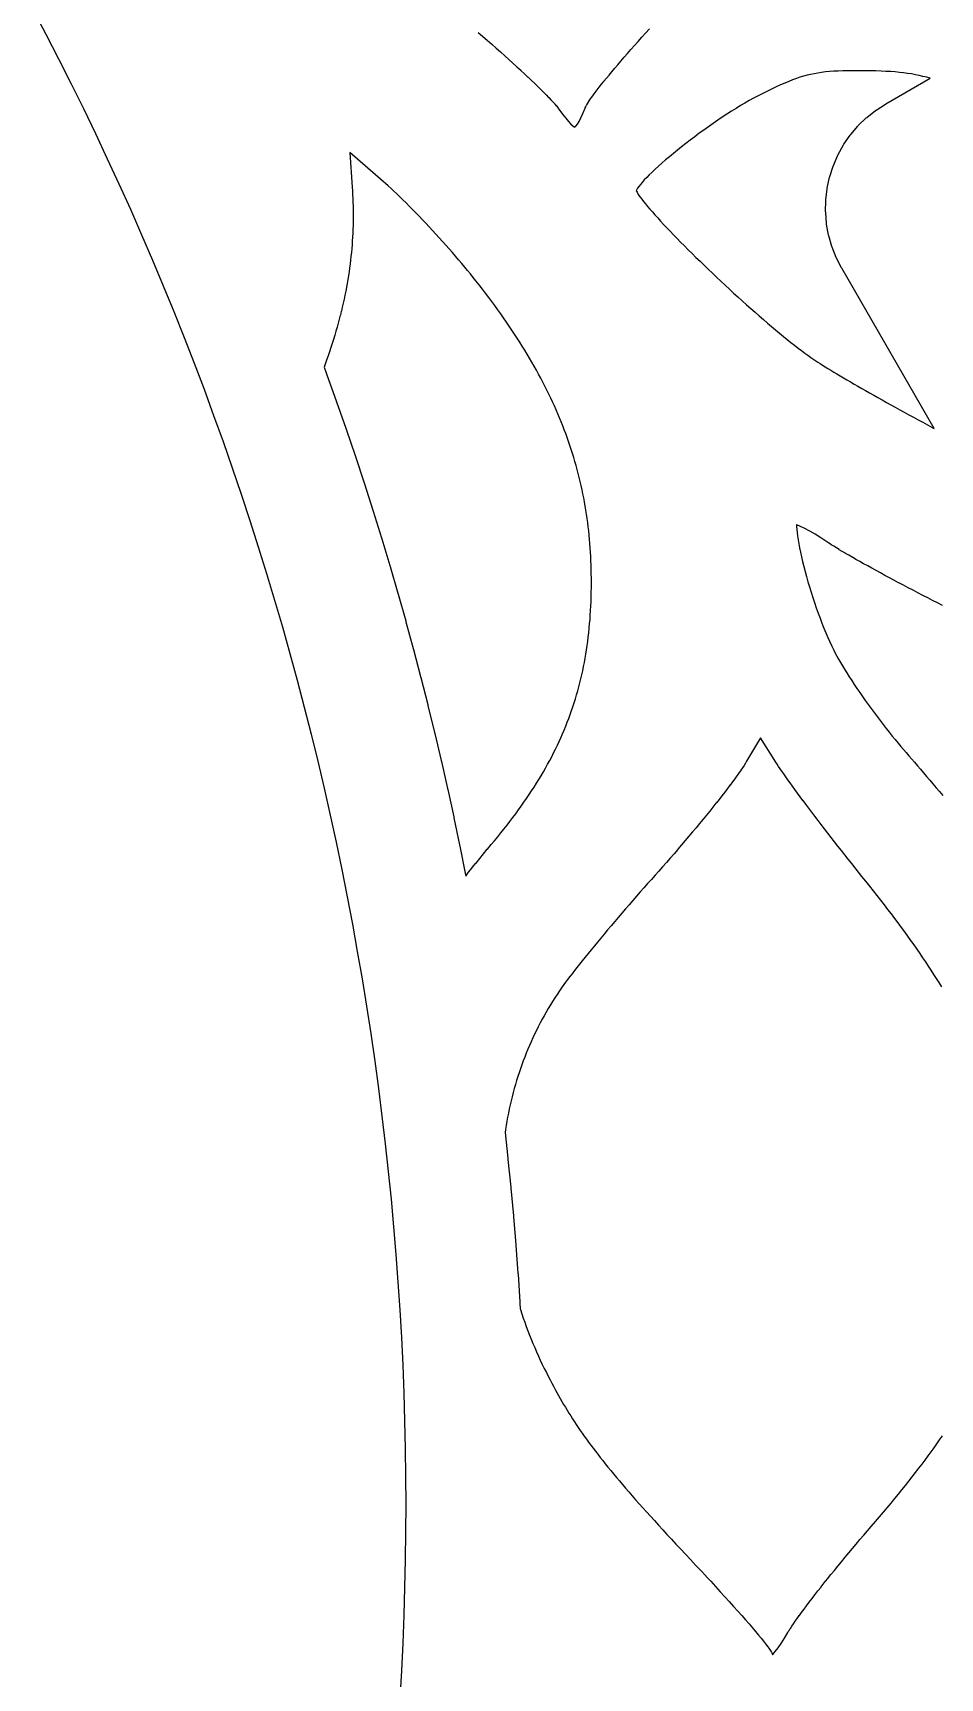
# Model space of a CAD drawing. Header units: millimetres. Extents: x 10 to 410, y 18 to 283.
# Drawn here: x 341.73 to 354.55, y 218.54 to 241.8 of the extents above; entities that cross this region are included whole.
import ezdxf

# ---------------------------------------------------------------- set-up
doc = ezdxf.new("R2010")
doc.units = ezdxf.units.MM
doc.layers.add('CUT', color=1, linetype='Continuous')

msp = doc.modelspace()

# ---------------------------------------------------------------- linework, layer by layer
at = {"layer": 'CUT'}
for points in [[(341.7326, 242.1262), (341.9155, 241.7787), (342.0953, 241.4296), (342.272, 241.0789), (342.4457, 240.7267), (342.6163, 240.373), (342.7839, 240.0178), (342.9483, 239.6612), (343.1095, 239.3031), (343.2677, 238.9437), (343.4227, 238.5829), (343.5746, 238.2208), (343.7233, 237.8573), (343.8688, 237.4926), (344.0111, 237.1266), (344.1502, 236.7593), (344.2862, 236.3909), (344.4189, 236.0213), (344.5483, 235.6506), (344.6746, 235.2787), (344.7975, 234.9058), (344.9173, 234.5318), (345.0337, 234.1567), (345.1469, 233.7807), (345.2568, 233.4037), (345.3634, 233.0257), (345.4667, 232.6469), (345.5666, 232.2671), (345.6633, 231.8865), (345.7566, 231.505), (345.8467, 231.1228), (345.9333, 230.7398), (346.0166, 230.356), (346.0966, 229.9716), (346.1732, 229.5864), (346.2465, 229.2006), (346.3163, 228.8142), (346.3829, 228.4271), (346.446, 228.0396), (346.5057, 227.6514), (346.5621, 227.2628), (346.615, 226.8737), (346.6646, 226.4841), (346.7107, 226.0941), (346.7535, 225.7038), (346.7928, 225.3131), (346.8288, 224.922), (346.8613, 224.5307), (346.8904, 224.139), (346.9161, 223.7472), (346.9383, 223.3551), (346.9572, 222.9629), (346.9726, 222.5705), (346.9846, 222.178), (346.9931, 221.7854), (346.9983, 221.3927), (347, 221), (346.9983, 220.6073), (346.9931, 220.2146), (346.9846, 219.822), (346.9726, 219.4295), (346.9572, 219.0371), (346.9383, 218.6449), (346.9161, 218.2528)], [(348.0227, 241.8041), (348.0873, 241.7483), (348.0875, 241.748), (348.1514, 241.6924), (348.1518, 241.6922), (348.2148, 241.6368), (348.277, 241.5821), (348.2774, 241.5818), (348.3384, 241.5276), (348.3387, 241.5273), (348.3986, 241.4737), (348.3988, 241.4735), (348.4573, 241.4208), (348.4577, 241.4205), (348.5148, 241.3686), (348.515, 241.3684), (348.5706, 241.3176), (348.5709, 241.3173), (348.6248, 241.2676), (348.625, 241.2674), (348.6772, 241.219), (348.6777, 241.2186), (348.7279, 241.1714), (348.7281, 241.1711), (348.7763, 241.1255), (348.7768, 241.1251), (348.8228, 241.081), (348.8232, 241.0806), (348.867, 241.0382), (348.8674, 241.0378), (348.9088, 240.9972), (348.9093, 240.9967), (348.9482, 240.958), (348.9488, 240.9574), (348.9851, 240.9207), (348.9857, 240.9201), (349.0192, 240.8856), (349.0201, 240.8847), (349.0508, 240.8523), (349.0516, 240.8515), (349.0793, 240.8216), (349.0806, 240.8201), (349.1052, 240.7925), (349.1065, 240.791), (349.1278, 240.7661), (349.1295, 240.7641), (349.1475, 240.7419), (349.1498, 240.7388), (349.1644, 240.7193), (349.1654, 240.718), (349.2158, 240.6483), (349.2607, 240.5898), (349.3003, 240.5421), (349.3346, 240.5058), (349.3625, 240.4811), (349.3822, 240.4679), (349.3894, 240.465), (349.392, 240.4666), (349.4054, 240.4795), (349.425, 240.5055), (349.4486, 240.5444), (349.4748, 240.5953), (349.5034, 240.6579), (349.535, 240.7327), (349.5363, 240.7356), (349.5439, 240.7521), (349.5464, 240.7572), (349.5566, 240.7764), (349.5587, 240.7801), (349.5715, 240.8019), (349.5732, 240.8047), (349.5885, 240.8289), (349.5898, 240.831), (349.6075, 240.8575), (349.6085, 240.859), (349.6286, 240.888), (349.6297, 240.8894), (349.6521, 240.9205), (349.6528, 240.9216), (349.6775, 240.955), (349.6782, 240.9559), (349.7051, 240.9914), (349.7057, 240.9922), (349.7347, 241.0297), (349.7352, 241.0304), (349.7663, 241.0699), (349.7669, 241.0706), (349.8001, 241.112), (349.8004, 241.1124), (349.8354, 241.1556), (349.8359, 241.1562), (349.8729, 241.2011), (349.8732, 241.2014), (349.912, 241.2481), (349.9123, 241.2485), (349.9528, 241.2967), (349.9532, 241.2971), (349.9955, 241.3469), (349.9957, 241.3472), (350.0396, 241.3985), (350.0398, 241.3988), (350.0852, 241.4515), (350.0856, 241.4519), (350.1326, 241.5059), (350.1329, 241.5062), (350.1814, 241.5614), (350.1815, 241.5615), (350.2313, 241.618), (350.2316, 241.6184), (350.2828, 241.6759), (350.283, 241.6761), (350.3354, 241.7347), (350.3356, 241.7349), (350.3893, 241.7945), (350.3895, 241.7948), (350.4443, 241.8552)], [(354.5843, 233.7049), (354.5148, 233.7399), (354.5145, 233.74), (354.445, 233.7753), (354.4449, 233.7754), (354.3754, 233.8108), (354.3751, 233.811), (354.3059, 233.8466), (354.3057, 233.8466), (354.2367, 233.8822), (354.2365, 233.8824), (354.168, 233.918), (354.1678, 233.9181), (354.0998, 233.9536), (354.0996, 233.9537), (354.0322, 233.9891), (354.032, 233.9892), (353.9654, 234.0244), (353.9651, 234.0245), (353.8993, 234.0595), (353.899, 234.0597), (353.8343, 234.0944), (353.8342, 234.0944), (353.7704, 234.1287), (353.7701, 234.1289), (353.7076, 234.1628), (353.7074, 234.1629), (353.6462, 234.1963), (353.646, 234.1964), (353.5862, 234.2292), (353.586, 234.2294), (353.5277, 234.2616), (353.5273, 234.2617), (353.4706, 234.2933), (353.4703, 234.2936), (353.4154, 234.3245), (353.4152, 234.3245), (353.3621, 234.3545), (353.3617, 234.3548), (353.3106, 234.384), (353.3102, 234.3842), (353.2612, 234.4125), (353.2607, 234.4128), (353.2139, 234.4402), (353.2135, 234.4404), (353.169, 234.4667), (353.1685, 234.467), (353.1264, 234.4922), (353.1258, 234.4926), (353.0862, 234.5167), (353.0856, 234.5171), (353.0486, 234.54), (353.0478, 234.5405), (353.0136, 234.5621), (353.0129, 234.5625), (352.9815, 234.5827), (352.9802, 234.5835), (352.9521, 234.6023), (352.8661, 234.6587), (352.7847, 234.709), (352.7082, 234.753), (352.6382, 234.7901), (352.5762, 234.8198), (352.5244, 234.8413), (352.5226, 234.8419), (352.5229, 234.8181), (352.5251, 234.7787), (352.5293, 234.7343), (352.5353, 234.6857), (352.5432, 234.6331), (352.5527, 234.5769), (352.564, 234.5176), (352.5768, 234.4554), (352.5912, 234.3907), (352.607, 234.3237), (352.6241, 234.2548), (352.6426, 234.1844), (352.6622, 234.1125), (352.683, 234.0396), (352.7049, 233.966), (352.7277, 233.8918), (352.7514, 233.8174), (352.776, 233.7432), (352.8012, 233.6694), (352.8271, 233.5963), (352.8538, 233.524), (352.8808, 233.453), (352.9082, 233.3836), (352.9359, 233.316), (352.9639, 233.2505), (352.992, 233.1874), (353.0202, 233.1271), (353.0483, 233.0698), (353.0685, 233.0308), (353.0911, 232.989), (353.1157, 232.945), (353.1424, 232.899), (353.1711, 232.8508), (353.2014, 232.801), (353.2335, 232.7496), (353.2671, 232.6968), (353.302, 232.643), (353.3384, 232.588), (353.3758, 232.5321), (353.4142, 232.4756), (353.4537, 232.4186), (353.4939, 232.3613), (353.535, 232.3038), (353.5765, 232.2462), (353.6184, 232.189), (353.6609, 232.1319), (353.7033, 232.0755), (353.7461, 232.0197), (353.7887, 231.9647), (353.8313, 231.9108), (353.8736, 231.8581), (353.9154, 231.8067), (353.9568, 231.7568), (353.9977, 231.7086), (354.0328, 231.6677), (354.0695, 231.6249), (354.0696, 231.6247), (354.1076, 231.5803), (354.1469, 231.5345), (354.1874, 231.4873), (354.229, 231.4388), (354.2291, 231.4387), (354.2715, 231.3891), (354.315, 231.3385), (354.3593, 231.2869), (354.4042, 231.2345), (354.4498, 231.1814), (354.4959, 231.1277), (354.5424, 231.0735), (354.5892, 231.019)], [(354.5733, 228.3145), (354.5376, 228.3719), (354.5012, 228.4298), (354.4641, 228.4879), (354.4262, 228.5463), (354.3875, 228.6052), (354.348, 228.6644), (354.3078, 228.7241), (354.2669, 228.784), (354.2251, 228.8444), (354.1826, 228.9051), (354.1392, 228.9664), (354.0951, 229.0281), (354.0502, 229.0902), (354.0045, 229.1527), (353.958, 229.2157), (353.9106, 229.2791), (353.8624, 229.3432), (353.8135, 229.4076), (353.7637, 229.4726), (353.713, 229.5381), (353.6616, 229.604), (353.6092, 229.6707), (353.5561, 229.7377), (353.5021, 229.8054), (353.4471, 229.8737), (353.3989, 229.9336), (353.3988, 229.9338), (353.3503, 229.9943), (353.3501, 229.9944), (353.3015, 230.0553), (353.3013, 230.0556), (353.2527, 230.1169), (353.2041, 230.1783), (353.2039, 230.1786), (353.1555, 230.2402), (353.1072, 230.3017), (353.107, 230.302), (353.0591, 230.3634), (353.059, 230.3635), (353.0114, 230.4247), (353.0112, 230.4249), (352.9641, 230.4858), (352.9175, 230.5462), (352.9173, 230.5465), (352.8715, 230.6063), (352.8263, 230.6653), (352.8261, 230.6656), (352.7818, 230.7239), (352.7817, 230.724), (352.7382, 230.7814), (352.738, 230.7816), (352.6956, 230.8379), (352.6956, 230.838), (352.6542, 230.8931), (352.654, 230.8933), (352.6137, 230.9472), (352.6135, 230.9475), (352.5745, 231.0001), (352.5743, 231.0004), (352.5367, 231.0514), (352.5366, 231.0516), (352.5003, 231.1011), (352.5001, 231.1013), (352.4653, 231.149), (352.4651, 231.1493), (352.4319, 231.1952), (352.4316, 231.1956), (352.4001, 231.2396), (352.3999, 231.2398), (352.3701, 231.2817), (352.3697, 231.2823), (352.3418, 231.3221), (352.3415, 231.3225), (352.3155, 231.36), (352.3152, 231.3604), (352.2912, 231.3954), (352.2907, 231.3962), (352.2688, 231.4288), (352.2683, 231.4295), (352.2485, 231.4595), (352.2478, 231.4607), (352.2304, 231.4879), (352.2301, 231.4884), (352.0115, 231.8345), (351.8175, 231.5021), (351.8167, 231.5009), (351.8006, 231.4742), (351.7995, 231.4723), (351.7809, 231.4429), (351.7799, 231.4414), (351.7588, 231.4094), (351.7581, 231.4084), (351.7347, 231.3738), (351.7339, 231.3726), (351.7081, 231.3356), (351.7075, 231.3347), (351.6795, 231.2955), (351.6791, 231.295), (351.6491, 231.2535), (351.6486, 231.2527), (351.6165, 231.2092), (351.6161, 231.2087), (351.5821, 231.1632), (351.5817, 231.1626), (351.5458, 231.1153), (351.5454, 231.1149), (351.5078, 231.0659), (351.5075, 231.0655), (351.4682, 231.0148), (351.4679, 231.0144), (351.4271, 230.9623), (351.4269, 230.962), (351.3846, 230.9084), (351.3842, 230.908), (351.3404, 230.8532), (351.3403, 230.853), (351.2953, 230.797), (351.295, 230.7967), (351.2488, 230.7396), (351.2486, 230.7393), (351.2013, 230.6813), (351.2011, 230.681), (351.1528, 230.6222), (351.1525, 230.6219), (351.1032, 230.5624), (351.1031, 230.5622), (351.053, 230.502), (351.0527, 230.5017), (351.0018, 230.4411), (351.0015, 230.4408), (350.9499, 230.3798), (350.9498, 230.3796), (350.8977, 230.3183), (350.8975, 230.3181), (350.8449, 230.2566), (350.8447, 230.2563), (350.7917, 230.1948), (350.7914, 230.1945), (350.7381, 230.1331), (350.7379, 230.1329), (350.6844, 230.0717), (350.6842, 230.0714), (350.6306, 230.0105), (350.6303, 230.0103), (350.5766, 229.9497), (350.5764, 229.9494), (350.5228, 229.8894), (350.4708, 229.8313), (350.4187, 229.7727), (350.3665, 229.7136), (350.3141, 229.654), (350.2617, 229.5942), (350.2095, 229.5342), (350.1573, 229.4741), (350.1055, 229.414), (350.054, 229.354), (350.003, 229.2943), (349.9525, 229.2349), (349.9025, 229.1759), (349.8534, 229.1175), (349.8049, 229.0597), (349.7574, 229.0028), (349.7109, 228.9466), (349.6653, 228.8914), (349.6209, 228.8374), (349.5778, 228.7844), (349.536, 228.7328), (349.4956, 228.6827), (349.4568, 228.634), (349.4194, 228.5869), (349.3838, 228.5417), (349.35, 228.4982), (349.318, 228.4567), (349.2879, 228.4173), (349.26, 228.3801), (349.2342, 228.3451), (349.2107, 228.3127), (349.1895, 228.2829), (349.1708, 228.2557), (349.1381, 228.2069), (349.106, 228.1576), (349.0746, 228.1078), (349.0437, 228.0577), (349.0137, 228.0073), (348.9842, 227.9564), (348.9554, 227.9053), (348.9273, 227.8537), (348.8999, 227.802), (348.873, 227.7497), (348.8469, 227.6972), (348.8215, 227.6444), (348.7967, 227.5912), (348.7725, 227.5377), (348.749, 227.4839), (348.7262, 227.4299), (348.7041, 227.3756), (348.6826, 227.3209), (348.6617, 227.266), (348.6417, 227.2108), (348.6221, 227.1553), (348.6033, 227.0996), (348.5851, 227.0436), (348.5677, 226.9875), (348.5508, 226.9309), (348.5346, 226.8743), (348.5192, 226.8173), (348.5044, 226.7602), (348.4902, 226.7027), (348.4767, 226.6452), (348.464, 226.5874), (348.4518, 226.5294), (348.4403, 226.4712), (348.4295, 226.4128), (348.4194, 226.3542), (348.4099, 226.2954), (348.4035, 226.2527), (348.4434, 225.8889), (348.4435, 225.888), (348.4449, 225.8741), (348.4843, 225.4834), (348.4844, 225.4827), (348.4857, 225.4688), (348.4857, 225.4686), (348.5216, 225.0776), (348.5229, 225.0638), (348.523, 225.0628), (348.5555, 224.6715), (348.5555, 224.671), (348.5566, 224.657), (348.5566, 224.6566), (348.5857, 224.265), (348.5857, 224.2648), (348.5867, 224.2509), (348.5868, 224.2502), (348.6124, 223.8583), (348.6133, 223.8444), (348.6133, 223.8435), (348.6178, 223.7635), (348.6213, 223.7524), (348.641, 223.6918), (348.6612, 223.6316), (348.6822, 223.5714), (348.7039, 223.5113), (348.7262, 223.4513), (348.7492, 223.3915), (348.7729, 223.3318), (348.7973, 223.2722), (348.8225, 223.2127), (348.8481, 223.1534), (348.8746, 223.0943), (348.9017, 223.0353), (348.9295, 222.9765), (348.958, 222.9179), (348.9871, 222.8594), (349.0171, 222.801), (349.0408, 222.7556), (349.0645, 222.7107), (349.0882, 222.6665), (349.1117, 222.623), (349.1355, 222.5798), (349.1594, 222.5371), (349.1833, 222.4948), (349.2073, 222.4531), (349.2316, 222.4116), (349.2562, 222.3702), (349.2809, 222.3292), (349.3061, 222.2884), (349.3315, 222.2476), (349.3573, 222.2071), (349.3837, 222.1664), (349.4105, 222.1256), (349.4378, 222.0848), (349.4656, 222.0439), (349.4941, 222.0028), (349.5232, 221.9614), (349.5529, 221.9198), (349.5834, 221.8779), (349.6147, 221.8354), (349.6467, 221.7926), (349.6796, 221.7493), (349.7133, 221.7054), (349.7479, 221.661), (349.7836, 221.6159), (349.8202, 221.57), (349.8578, 221.5236), (349.8964, 221.4763), (349.9362, 221.4282), (349.9772, 221.3792), (350.0193, 221.3292), (350.0627, 221.2783), (350.1072, 221.2264), (350.1532, 221.1734), (350.2004, 221.1192), (350.249, 221.064), (350.2991, 221.0074), (350.3505, 220.9496), (350.4035, 220.8906), (350.458, 220.83), (350.514, 220.7681), (350.5717, 220.7048), (350.6309, 220.64), (350.6919, 220.5736), (350.7546, 220.5055), (350.819, 220.4359), (350.8852, 220.3646), (350.9533, 220.2915), (351.0232, 220.2166), (351.095, 220.1399), (351.1687, 220.0612), (351.1688, 220.0611), (351.2397, 219.9853), (351.2399, 219.9851), (351.3095, 219.9103), (351.3098, 219.91), (351.3779, 219.8362), (351.3781, 219.836), (351.4446, 219.7635), (351.4449, 219.7632), (351.5095, 219.6922), (351.5096, 219.692), (351.5723, 219.6228), (351.5726, 219.6225), (351.6331, 219.5551), (351.6334, 219.5548), (351.6915, 219.4895), (351.6917, 219.4892), (351.7474, 219.4262), (351.7477, 219.4259), (351.8007, 219.3654), (351.8011, 219.3649), (351.8512, 219.307), (351.8515, 219.3067), (351.8986, 219.2518), (351.899, 219.2514), (351.9429, 219.1996), (351.9433, 219.1991), (351.9839, 219.1506), (351.9844, 219.1499), (352.0214, 219.1049), (352.0221, 219.1041), (352.0554, 219.0627), (352.0561, 219.0618), (352.0855, 219.0244), (352.0865, 219.0231), (352.1118, 218.9898), (352.113, 218.9882), (352.1342, 218.9591), (352.136, 218.9565), (352.1527, 218.932), (352.1552, 218.9282), (352.1674, 218.9084), (352.172, 218.9001), (352.1794, 218.8851), (352.1834, 218.8741), (352.1859, 218.8766), (352.2212, 218.9175), (352.261, 218.9695), (352.3044, 219.0319), (352.3508, 219.1044), (352.4002, 219.1877), (352.4004, 219.1879), (352.4151, 219.2125), (352.4163, 219.2145), (352.4337, 219.2421), (352.4346, 219.2435), (352.4546, 219.2741), (352.4554, 219.2754), (352.4779, 219.3087), (352.4786, 219.3096), (352.5036, 219.3457), (352.5042, 219.3466), (352.5315, 219.3851), (352.5319, 219.3857), (352.5614, 219.4267), (352.5619, 219.4274), (352.5936, 219.4707), (352.594, 219.4712), (352.6277, 219.5166), (352.6281, 219.5172), (352.6638, 219.5646), (352.664, 219.5649), (352.7015, 219.6143), (352.7019, 219.6147), (352.7411, 219.6658), (352.7413, 219.666), (352.7821, 219.7188), (352.7824, 219.7192), (352.8248, 219.7735), (352.825, 219.7738), (352.8688, 219.8295), (352.869, 219.8298), (352.9141, 219.8867), (352.9144, 219.887), (352.9608, 219.9451), (352.9609, 219.9453), (353.0083, 220.0044), (353.0086, 220.0047), (353.0571, 220.0646), (353.0573, 220.0648), (353.1068, 220.1256), (353.1069, 220.1259), (353.1571, 220.1872), (353.1574, 220.1874), (353.2084, 220.2492), (353.2085, 220.2494), (353.2601, 220.3116), (353.2603, 220.3119), (353.3125, 220.3744), (353.3127, 220.3746), (353.3652, 220.4371), (353.3654, 220.4373), (353.4183, 220.4999), (353.4185, 220.5002), (353.4716, 220.5626), (353.4719, 220.5629), (353.5251, 220.625), (353.5253, 220.6253), (353.5786, 220.6869), (353.6364, 220.754), (353.6931, 220.8203), (353.7489, 220.8859), (353.8035, 220.9507), (353.8571, 221.015), (353.9097, 221.0786), (353.9613, 221.1415), (354.0119, 221.2039), (354.0616, 221.2657), (354.1103, 221.3268), (354.1579, 221.3875), (354.2045, 221.4475), (354.2503, 221.5072), (354.2952, 221.5662), (354.339, 221.6247), (354.3819, 221.6828), (354.4239, 221.7403), (354.465, 221.7975), (354.5051, 221.8543), (354.5443, 221.9106), (354.5826, 221.9664)]]:
    msp.add_lwpolyline(points, dxfattribs=at)
for points in [[(350.2575, 239.5662), (350.2603, 239.5598), (350.2688, 239.544), (350.2808, 239.524), (350.2962, 239.5006), (350.3148, 239.4742), (350.3364, 239.4451), (350.3609, 239.4135), (350.3881, 239.3796), (350.418, 239.3435), (350.4502, 239.3054), (350.4848, 239.2655), (350.5217, 239.2238), (350.5607, 239.1805), (350.6019, 239.1355), (350.6448, 239.0892), (350.6896, 239.0415), (350.7362, 238.9925), (350.7843, 238.9425), (350.834, 238.8913), (350.885, 238.8393), (350.9375, 238.7863), (350.9911, 238.7326), (351.0459, 238.6782), (351.1016, 238.6233), (351.1583, 238.568), (351.216, 238.5121), (351.2742, 238.4561), (351.3331, 238.3999), (351.3926, 238.3435), (351.4525, 238.2872), (351.5127, 238.2309), (351.5731, 238.1749), (351.6338, 238.1191), (351.6945, 238.0637), (351.7551, 238.0087), (351.8156, 237.9544), (351.8759, 237.9007), (351.9358, 237.8478), (351.9952, 237.7957), (352.0541, 237.7446), (352.1124, 237.6944), (352.1699, 237.6454), (352.2266, 237.5977), (352.2824, 237.5512), (352.3371, 237.5062), (352.3906, 237.4628), (352.443, 237.4209), (352.4939, 237.3807), (352.5434, 237.3425), (352.5915, 237.306), (352.6377, 237.2716), (352.6822, 237.2393), (352.7248, 237.2092), (352.7654, 237.1814), (352.7935, 237.1627), (352.824, 237.1428), (352.8566, 237.1219), (352.8912, 237.0999), (352.9277, 237.077), (352.9661, 237.0532), (353.0065, 237.0285), (353.0486, 237.0029), (353.0924, 236.9765), (353.1379, 236.9493), (353.1849, 236.9214), (353.2336, 236.8929), (353.2838, 236.8635), (353.3352, 236.8337), (353.3882, 236.803), (353.4425, 236.7718), (353.4978, 236.7402), (353.5545, 236.708), (353.6122, 236.6753), (353.6712, 236.6422), (353.731, 236.6086), (353.7918, 236.5747), (353.8536, 236.5404), (353.9163, 236.5057), (353.9796, 236.4707), (354.0436, 236.4356), (354.1085, 236.4002), (354.1739, 236.3645), (354.2398, 236.3287), (354.3063, 236.2928), (354.3732, 236.2568), (354.4404, 236.2207), (354.4682, 236.2058), (353.1604, 238.4709), (353.158, 238.4752), (353.0863, 238.6148), (353.0823, 238.6238), (353.0246, 238.7699), (353.0214, 238.7791), (352.9783, 238.93), (352.9761, 238.9395), (352.9479, 239.094), (352.9466, 239.1038), (352.9338, 239.2603), (352.9335, 239.2702), (352.9361, 239.4272), (352.9368, 239.4369), (352.9547, 239.5929), (352.9563, 239.6026), (352.9895, 239.7561), (352.992, 239.7656), (353.04, 239.9151), (353.0435, 239.9243), (353.106, 240.0683), (353.1103, 240.077), (353.1865, 240.2143), (353.1917, 240.2227), (353.2811, 240.3518), (353.2871, 240.3596), (353.3887, 240.4793), (353.3953, 240.4864), (353.5081, 240.5956), (353.5155, 240.6021), (353.6385, 240.6997), (353.6465, 240.7054), (353.7785, 240.7905), (353.7827, 240.7931), (354.4093, 241.1549), (354.3615, 241.1686), (354.3086, 241.1824), (354.2555, 241.1948), (354.202, 241.206), (354.1477, 241.2159), (354.0923, 241.2247), (354.0354, 241.2323), (353.9767, 241.2389), (353.9157, 241.2446), (353.8524, 241.2493), (353.7862, 241.2532), (353.717, 241.2564), (353.6446, 241.2587), (353.5683, 241.2604), (353.4882, 241.2615), (353.4037, 241.262), (353.3241, 241.2619), (353.2491, 241.2611), (353.1786, 241.2596), (353.1119, 241.2572), (353.0488, 241.2538), (352.9889, 241.2494), (352.9316, 241.244), (352.8766, 241.2374), (352.8237, 241.2296), (352.7722, 241.2204), (352.7215, 241.2098), (352.6714, 241.1977), (352.6213, 241.184), (352.5709, 241.1686), (352.5194, 241.1512), (352.4667, 241.132), (352.4122, 241.1107), (352.3556, 241.0871), (352.2966, 241.0613), (352.2345, 241.033), (352.1691, 241.0022), (352.1002, 240.9689), (352.0274, 240.933), (351.9711, 240.9043), (351.9133, 240.8735), (351.8538, 240.8404), (351.7929, 240.8054), (351.7307, 240.7684), (351.6674, 240.7298), (351.6033, 240.6896), (351.5386, 240.648), (351.4735, 240.6051), (351.408, 240.5611), (351.3425, 240.5162), (351.2771, 240.4705), (351.2122, 240.424), (351.1475, 240.3771), (351.0838, 240.3298), (351.0208, 240.2823), (350.9589, 240.2348), (350.8983, 240.1873), (350.8392, 240.1402), (350.7817, 240.0935), (350.7261, 240.0472), (350.6724, 240.0017), (350.6212, 239.9571), (350.5722, 239.9135), (350.5258, 239.8712), (350.4824, 239.8302), (350.442, 239.7909), (350.4049, 239.7532), (350.3712, 239.7175), (350.3412, 239.6841), (350.3154, 239.6534), (350.2938, 239.6253), (350.2767, 239.601), (350.2646, 239.5809), (350.2576, 239.5666)], [(345.8468, 237.0721), (345.8811, 236.9794), (345.8814, 236.9785), (345.8861, 236.9654), (346.0188, 236.5958), (346.0189, 236.5955), (346.0236, 236.5823), (346.0238, 236.5818), (346.1533, 236.2111), (346.1536, 236.2104), (346.1581, 236.1972), (346.1581, 236.1971), (346.2844, 235.8252), (346.2846, 235.8246), (346.289, 235.8114), (346.2891, 235.8111), (346.4121, 235.4381), (346.4123, 235.4376), (346.4166, 235.4243), (346.4166, 235.424), (346.5363, 235.05), (346.5365, 235.0496), (346.5407, 235.0363), (346.5408, 235.0358), (346.6572, 234.6608), (346.6573, 234.6605), (346.6614, 234.6471), (346.6616, 234.6466), (346.7748, 234.2706), (346.7748, 234.2704), (346.7788, 234.257), (346.779, 234.2564), (346.8889, 233.8794), (346.8891, 233.8787), (346.8929, 233.8653), (346.8929, 233.8651), (346.9995, 233.4871), (346.9997, 233.4866), (347.0034, 233.4732), (347.0035, 233.4729), (347.1068, 233.094), (347.1069, 233.0935), (347.1105, 233.08), (347.1106, 233.0797), (347.2106, 232.7), (347.2107, 232.6994), (347.2142, 232.6858), (347.2143, 232.6855), (347.311, 232.3049), (347.3111, 232.3047), (347.3145, 232.2912), (347.3146, 232.2906), (347.4079, 231.909), (347.4112, 231.8955), (347.4114, 231.8947), (347.5014, 231.5124), (347.5016, 231.5117), (347.5047, 231.4981), (347.5047, 231.498), (347.5914, 231.115), (347.5916, 231.1144), (347.5946, 231.1008), (347.5946, 231.1005), (347.6779, 230.7167), (347.678, 230.7164), (347.6809, 230.7028), (347.681, 230.7023), (347.761, 230.3178), (347.7611, 230.3174), (347.7639, 230.3037), (347.764, 230.3032), (347.8406, 229.918), (347.8407, 229.9171), (347.8433, 229.9035), (347.8479, 229.8794), (347.8892, 229.932), (347.8895, 229.9324), (347.9407, 229.9971), (347.9411, 229.9976), (347.993, 230.0623), (347.9933, 230.0627), (348.0458, 230.1274), (348.0462, 230.1278), (348.0993, 230.1925), (348.0996, 230.193), (348.1532, 230.2576), (348.1536, 230.258), (348.2078, 230.3225), (348.2543, 230.3781), (348.2999, 230.4332), (348.3445, 230.4881), (348.3883, 230.5429), (348.4312, 230.5975), (348.4733, 230.652), (348.5146, 230.7063), (348.5549, 230.7605), (348.5944, 230.8145), (348.6332, 230.8685), (348.671, 230.9224), (348.708, 230.976), (348.7442, 231.0298), (348.7797, 231.0834), (348.8143, 231.137), (348.848, 231.1905), (348.881, 231.244), (348.9133, 231.2976), (348.9447, 231.351), (348.9752, 231.4045), (349.0051, 231.4582), (349.0342, 231.5117), (349.0625, 231.5653), (349.0901, 231.6189), (349.1168, 231.6726), (349.1428, 231.7265), (349.1681, 231.7805), (349.1927, 231.8344), (349.2165, 231.8885), (349.2395, 231.9429), (349.262, 231.9973), (349.2836, 232.0518), (349.3044, 232.1065), (349.3246, 232.1616), (349.3442, 232.2167), (349.363, 232.272), (349.3811, 232.3275), (349.3984, 232.3833), (349.4152, 232.4394), (349.4313, 232.4957), (349.4466, 232.5523), (349.4613, 232.6091), (349.4753, 232.6664), (349.4888, 232.7238), (349.5014, 232.7815), (349.5135, 232.8397), (349.5248, 232.8983), (349.5356, 232.9571), (349.5457, 233.0164), (349.5553, 233.076), (349.5641, 233.136), (349.5722, 233.1964), (349.5799, 233.2574), (349.5869, 233.3185), (349.5932, 233.3803), (349.5989, 233.4425), (349.604, 233.5053), (349.6085, 233.5685), (349.6125, 233.6322), (349.6158, 233.6964), (349.6185, 233.7611), (349.6206, 233.8265), (349.6222, 233.8922), (349.6232, 233.9586), (349.6235, 234.0255), (349.6234, 234.0881), (349.6227, 234.1502), (349.6214, 234.212), (349.6197, 234.2736), (349.6173, 234.3349), (349.6144, 234.3959), (349.611, 234.4567), (349.607, 234.5172), (349.6025, 234.5774), (349.5974, 234.6374), (349.5918, 234.6971), (349.5855, 234.7565), (349.5788, 234.8158), (349.5714, 234.8748), (349.5636, 234.9336), (349.5551, 234.9922), (349.5461, 235.0506), (349.5364, 235.1088), (349.5262, 235.1668), (349.5155, 235.2247), (349.5041, 235.2823), (349.4921, 235.3399), (349.4796, 235.3973), (349.4664, 235.4544), (349.4528, 235.5116), (349.4385, 235.5685), (349.4235, 235.6253), (349.408, 235.682), (349.3919, 235.7386), (349.3752, 235.7951), (349.3578, 235.8515), (349.3399, 235.9079), (349.3213, 235.964), (349.302, 236.0203), (349.2823, 236.0764), (349.2618, 236.1325), (349.2408, 236.1884), (349.219, 236.2444), (349.1967, 236.3003), (349.1737, 236.3562), (349.1501, 236.4122), (349.1258, 236.4681), (349.101, 236.5239), (349.0754, 236.5799), (349.0492, 236.6357), (349.0223, 236.6917), (348.9948, 236.7476), (348.9665, 236.8036), (348.9377, 236.8596), (348.9081, 236.9157), (348.8779, 236.9719), (348.8471, 237.0281), (348.8155, 237.0843), (348.7832, 237.1407), (348.7503, 237.1971), (348.7168, 237.2536), (348.6824, 237.3102), (348.6474, 237.367), (348.6117, 237.4238), (348.5753, 237.4807), (348.5383, 237.5377), (348.5004, 237.5949), (348.4619, 237.6524), (348.4227, 237.7098), (348.3827, 237.7675), (348.3421, 237.8253), (348.3007, 237.8832), (348.2586, 237.9414), (348.2158, 237.9997), (348.1722, 238.0582), (348.1279, 238.117), (348.083, 238.1758), (348.0371, 238.235), (347.9907, 238.2943), (347.9535, 238.3411), (347.9148, 238.3889), (347.8748, 238.4377), (347.8337, 238.4875), (347.7915, 238.5377), (347.7481, 238.5886), (347.7039, 238.6402), (347.659, 238.6919), (347.6132, 238.7439), (347.5669, 238.7962), (347.5202, 238.8485), (347.473, 238.9007), (347.4257, 238.9526), (347.3781, 239.0043), (347.3305, 239.0555), (347.2828, 239.1063), (347.2354, 239.1565), (347.1882, 239.2058), (347.1415, 239.2542), (347.0951, 239.3017), (347.0492, 239.3482), (347.0041, 239.3935), (346.9598, 239.4373), (346.9163, 239.4798), (346.8739, 239.5207), (346.8326, 239.5599), (346.7926, 239.5973), (346.7538, 239.6329), (346.7165, 239.6664), (346.6806, 239.698), (346.2111, 240.1056), (346.2441, 239.6179), (346.2441, 239.6174), (346.2474, 239.5639), (346.2475, 239.5631), (346.2504, 239.5096), (346.2504, 239.5087), (346.2528, 239.4553), (346.2528, 239.4544), (346.2547, 239.401), (346.2548, 239.3998), (346.2561, 239.3464), (346.2561, 239.3457), (346.257, 239.2924), (346.257, 239.2915), (346.2574, 239.2382), (346.2574, 239.237), (346.2572, 239.1838), (346.2572, 239.1831), (346.2566, 239.1298), (346.2566, 239.1286), (346.2554, 239.0753), (346.2553, 239.0744), (346.2536, 239.0211), (346.2536, 239.0202), (346.2514, 238.9669), (346.2514, 238.9658), (346.2486, 238.9125), (346.2485, 238.9115), (346.2452, 238.8581), (346.2451, 238.8572), (346.2413, 238.8038), (346.2413, 238.8029), (346.237, 238.7494), (346.2369, 238.7483), (346.232, 238.6948), (346.2319, 238.6939), (346.2265, 238.6403), (346.2264, 238.6394), (346.2205, 238.5857), (346.2204, 238.5846), (346.2139, 238.5308), (346.2137, 238.5297), (346.2066, 238.4759), (346.2065, 238.4751), (346.1989, 238.4211), (346.1988, 238.4202), (346.1907, 238.3661), (346.1905, 238.3651), (346.1818, 238.3109), (346.1817, 238.3098), (346.1724, 238.2555), (346.1722, 238.2547), (346.1624, 238.2003), (346.1622, 238.1993), (346.1518, 238.1447), (346.1517, 238.1439), (346.1408, 238.0891), (346.1406, 238.0881), (346.1291, 238.0332), (346.1289, 238.0323), (346.1168, 237.9772), (346.1166, 237.9762), (346.1039, 237.9209), (346.1037, 237.9201), (346.0905, 237.8647), (346.0903, 237.8639), (346.0765, 237.8082), (346.0762, 237.8072), (346.0618, 237.7514), (346.0616, 237.7506), (346.0466, 237.6945), (346.0464, 237.6938), (346.0309, 237.6375), (346.0306, 237.6364), (346.0144, 237.5799), (346.0142, 237.5791), (345.9974, 237.5224), (345.9972, 237.5218), (345.9799, 237.4648), (345.9796, 237.4639), (345.9617, 237.4067), (345.9615, 237.4059), (345.9429, 237.3483), (345.9426, 237.3476), (345.9235, 237.2899), (345.9233, 237.289), (345.9035, 237.2309), (345.9032, 237.2302), (345.8828, 237.1719), (345.8826, 237.1713), (345.8617, 237.1127), (345.8614, 237.1119)]]:
    msp.add_lwpolyline(points, close=True, dxfattribs=at)

doc.saveas('drawing.dxf')
